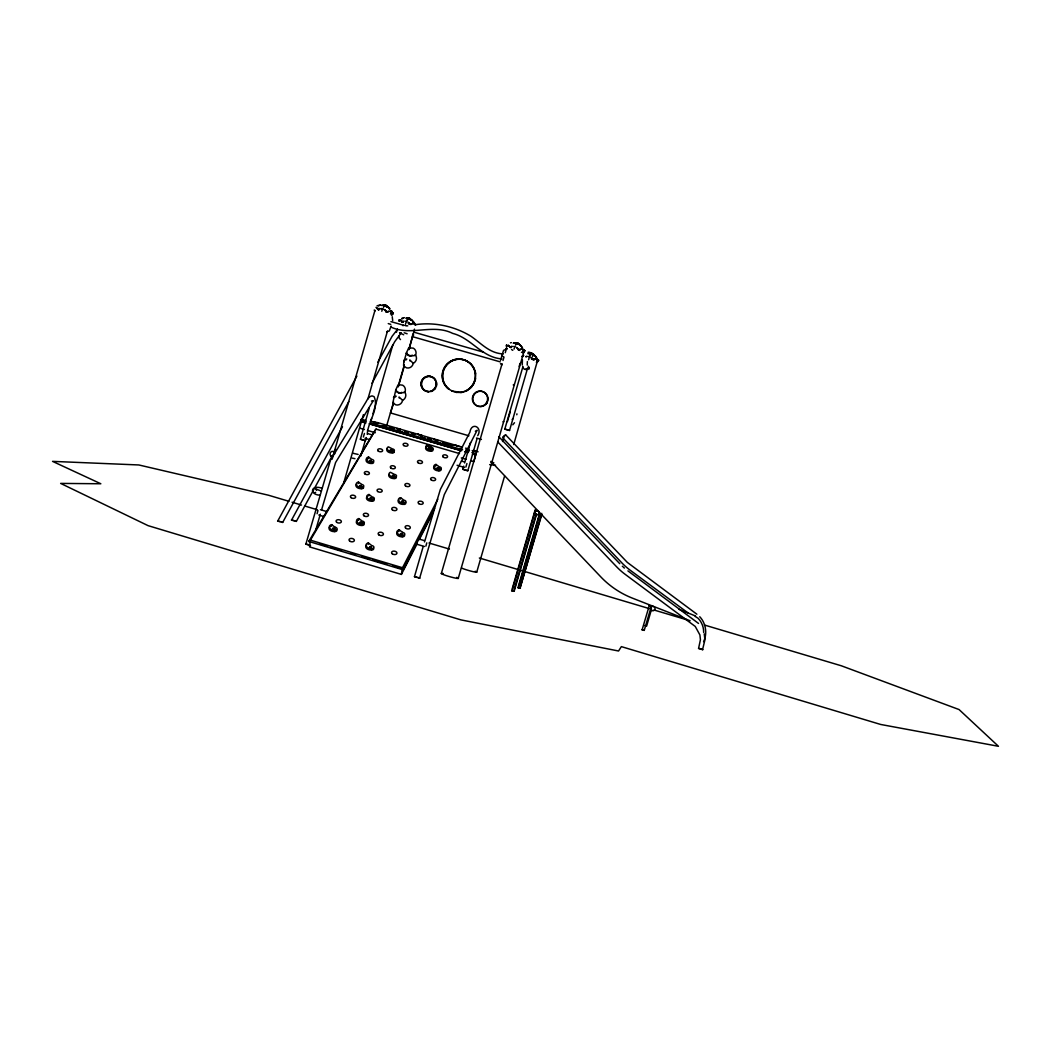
<?xml version="1.0" encoding="UTF-8"?>
<svg xmlns="http://www.w3.org/2000/svg" width="1051" height="1051" viewBox="0 0 1051 1051"><rect width="100%" height="100%" fill="white"/><g stroke="black" fill="none" stroke-linecap="round" stroke-linejoin="round"><path stroke-width="1.5" d="M415.618 325.048L415.303 324.444M528.614 359.77L529.415 356.815A10.957 1.327 -74.1 0 1 529.651 356.236M527.234 365.078L527.366 361.57M395.754 390.289L398.579 393.113L405.055 392.496A5.452 5.386 -78.1 0 1 403.19 399.984L402.441 400.904A5.452 5.386 -78.7 0 1 395.899 404.885L393.048 403.019A10.799 2.825 58.4 0 0 392.903 402.454L395.885 389.632L395.636 390.499M403.82 362.135L406.579 352.571L406.33 353.425M522.255 365.039L522.4 359.692M391.287 313.724L392.64 314.42L392.273 312.108M524.199 349.878L524.094 351.507A9.393 7.449 -71.2 0 0 523.858 350.876M406.448 353.228L407.617 354.896L411.256 355.934L415.736 355.461A5.465 5.386 -73.8 0 1 413.871 362.95L413.122 363.869A5.465 5.386 -74.4 0 1 406.566 367.876L403.729 365.998A10.825 2.982 58.7 0 0 403.584 365.42L403.794 362.201M524.922 350.535L524.331 351.612L524.475 350.509M308.731 541.423L403.124 569.826L402.52 567.737L310.4 540.148L308.718 541.541L375.654 429.294M310.268 541.186L309.533 546.875L401.39 574.411L416.984 544.024M317.1 513.716L317.967 510.471M538.138 359.652L538.007 361.137A8.736 6.976 -71.3 0 0 537.521 360.007M331.485 526.104L331.696 524.607L330.789 524.922A4.493 2.798 7.3 0 0 329.725 528.193A4.493 2.798 7.3 0 0 334.625 530.085L335.19 530.098A2.338 1.458 7.3 0 0 336.688 529.612L336.964 529.297A2.338 1.458 7.3 0 0 334.98 527.195L331.748 524.725M334.757 528.692L334.967 527.195M329.305 527.523A4.493 2.798 7.3 0 0 330.185 530.348A4.493 2.798 7.3 0 0 334.428 531.583L334.691 530.072M363.383 437.019L364.434 433.446M538.375 360.23L537.652 360.966M405.555 324.023L406.33 321.54M358.273 483.513L358.483 482.041L357.616 482.33A4.349 2.614 8.1 0 0 356.657 485.391A4.349 2.614 8.1 0 0 361.413 487.204L361.951 487.217A2.26 1.353 8.1 0 0 363.383 486.771L363.646 486.482A2.26 1.353 8.1 0 0 361.702 484.485M356.67 484.261A4.335 2.614 8.1 0 0 356.736 487.191A4.335 2.614 8.1 0 0 361.202 488.676L361.465 487.191M358.693 520.022L358.903 518.537L358.023 518.839A4.454 2.759 8 0 0 357.038 522.071A4.454 2.759 8 0 0 361.912 523.937L362.464 523.963A2.312 1.432 8.1 0 0 363.935 523.477L364.198 523.175A2.312 1.432 8.1 0 0 362.201 521.086L358.969 518.642M368.586 457.014L371.739 459.392A2.207 1.314 8.4 0 1 373.67 461.31L373.433 461.586A2.207 1.314 8.4 0 1 372.015 462.02L371.542 461.993A4.257 2.522 8.4 0 1 366.825 460.246A4.257 2.522 8.4 0 1 367.745 457.29L368.586 457.014L368.428 458.578M357.8 520.324A4.454 2.759 8 0 0 356.815 523.569A4.454 2.759 8 0 0 361.689 525.434L361.964 523.937M373.355 461.757A2.207 1.314 8.4 0 1 373.46 462.768L373.21 463.044A2.207 1.314 8.4 0 1 371.791 463.478L371.542 461.993M368.77 495.967L368.993 494.482L368.126 494.785A4.375 2.654 8.3 0 0 367.18 497.898A4.375 2.654 8.3 0 0 371.975 499.724L372.514 499.737A2.273 1.379 8.3 0 0 373.946 499.291L374.209 498.989A2.273 1.379 8.3 0 0 372.238 496.965L368.993 494.482M373.565 499.067A2.273 1.379 8.3 0 1 373.985 500.46L373.749 500.749A2.273 1.379 8.3 0 1 372.29 501.222L372.028 499.711M368.139 544.418L368.375 542.92L367.469 543.236A4.519 2.838 8.2 0 0 366.497 546.586A4.519 2.838 8.2 0 0 371.45 548.491L372.015 548.517A2.352 1.471 8.3 0 0 373.499 548.018L373.775 547.689A2.352 1.471 8.3 0 0 371.726 545.548L368.375 542.92M398.96 335.624L399.235 338.212L400.51 339.591M373.433 548.044A2.338 1.471 8.3 0 1 373.539 549.187L373.263 549.515A2.338 1.471 8.3 0 1 371.778 550.015L371.502 548.491M507.41 421.609L510.221 411.887M516.803 414.751L516.934 413.858M393.81 452.521A2.181 1.287 8.9 0 1 392.443 452.928L392.194 451.444A4.204 2.47 8.8 0 1 387.517 449.723A4.204 2.47 8.8 0 1 388.384 446.833L392.351 448.895A2.181 1.274 8.9 0 1 394.283 450.787L394.059 451.05M389.448 474.185A4.283 2.562 8.9 0 0 389.579 477.062A4.283 2.562 8.9 0 0 394.007 478.52L394.296 477.049A4.296 2.562 8.9 0 1 389.527 475.275A4.296 2.562 8.9 0 1 390.394 472.267L394.44 474.395A2.233 1.327 8.9 0 1 396.424 476.353L396.188 476.629M400.365 499.146L400.602 497.675L399.748 497.964A4.349 2.641 9.1 0 0 398.881 501.091A4.349 2.641 9.1 0 0 403.676 502.904L404.215 502.93A2.26 1.379 9.1 0 0 405.633 502.47L405.896 502.168A2.26 1.379 9.1 0 0 403.886 500.158L400.602 497.675M398.999 531.32L399.249 529.835L398.368 530.151A4.454 2.772 9.1 0 0 397.475 533.409A4.454 2.772 9.1 0 0 402.388 535.287L402.927 535.314A2.312 1.432 9.1 0 0 404.385 534.828A2.312 1.445 9.1 0 1 404.399 535.997L404.162 536.286A2.312 1.445 9.1 0 1 402.691 536.798L402.191 536.772A4.454 2.772 9 0 1 397.239 534.893A4.454 2.772 9 0 1 398.119 531.635M405.187 502.233A2.26 1.379 9.1 0 1 405.647 503.639L405.41 503.928A2.26 1.379 9.1 0 1 403.978 504.401L403.742 502.904M402.336 533.895L402.572 532.41L399.249 529.835M402.191 536.772L402.441 535.287M401.39 574.411L402.336 568.775M427.704 446.333L427.941 444.888L427.14 445.151A4.165 2.43 9.7 0 0 426.364 448.028A4.165 2.43 9.7 0 0 430.976 449.749L431.488 449.762A2.168 1.261 9.7 0 0 432.841 449.355L433.078 449.079A2.168 1.261 9.7 0 0 431.12 447.2L427.941 444.888M475.656 454.768L475.275 453.52L471.925 452.508M430.857 448.646L431.107 447.2M432.368 449.224A2.168 1.261 9.7 0 1 432.828 450.524L432.605 450.787A2.168 1.261 9.7 0 1 431.238 451.207L431.028 449.736M416.577 542.763L416.551 544.155L424.381 546.494M436.06 464.476L439.2 466.749A2.194 1.301 9.9 0 1 441.21 468.667L440.986 468.93A2.194 1.301 9.9 0 1 439.607 469.377L439.147 469.35A4.217 2.496 9.9 0 1 434.418 467.603A4.217 2.496 9.9 0 1 435.18 464.647L435.994 464.384L435.797 465.935M434.917 466.105A4.217 2.496 9.9 0 0 434.168 469.048A4.217 2.496 9.9 0 0 438.832 470.809L439.147 469.35M425.891 546.139L426.785 542.868M477.719 435.666C482.948 427.245 471.531 421.53 469.915 432.132L440.356 489.438L424.512 541.948M465.882 467.064L466.933 463.491M519.128 366.681L519.522 364.973M381.776 311.254L382.551 308.941M514.031 349.129L514.241 348.275M369.321 407.919L360.388 439.239L365.446 440.684L366.352 437.544M392.693 320.594L392.246 316.719M395.491 396.884L396.069 396.122L393.81 397.042M406.185 359.81L406.763 359.061L404.49 359.981M399.183 397.961L399.091 397.002L402.507 400.273M409.877 360.887L409.785 359.928L413.201 363.252M395.912 389.553L397.869 385.231A10.497 2.851 -22.1 0 0 398.29 384.876L398.592 384.745M406.592 352.492L408.55 348.183A10.484 2.693 -21.8 0 0 408.97 347.828L413.306 348.157A5.465 5.386 -73.4 0 1 415.907 354.24L415.526 355.185M476.97 438.924L467.826 470.73L462.782 469.285L463.701 466.145M416.735 542.106L417.142 540.713M437.058 469.258L438.556 469.206M310.544 545.6L305.867 544.129L330.421 460.299L366.05 401.876C367.351 399.249 370.543 393.902 374.077 396.647C379.516 408.537 367.482 422.647 367.259 434.418M332.129 459.195L374.997 310.281M334.468 454.334L334.914 451.378M315.799 529.914L320.319 514.215M321.672 509.525L335.584 462.519L373.289 400.654L371.45 401.062M366.024 422.844C357.944 421.976 362.135 419.191 366.05 421.543M343.874 482.396L363.396 414.633M367.929 398.881L387.451 331.118M391.103 326.099L389.33 330.934L386.689 331.748M360.782 456.068L365.301 440.395M370.714 421.582L371.62 418.456M372.974 413.752L392.851 344.794M396.463 332.247L397.37 329.121M393.508 397.869L393.823 396.792M404.201 360.808L404.517 359.731M386.308 426.877L393.586 402.099M398.053 386.61L404.307 364.933M408.773 349.457L413.24 333.968L409.062 349.576M413.582 332.287L414.488 329.134M393.442 403.729L390.473 412.938L468.917 435.797M398.355 386.702L404.149 366.602M475.341 431.225L477.115 430.24L444.297 494.587L419.612 578.221L414.462 576.684L423.185 546.533M464.608 462.992L470.52 442.55M500.499 360.362L503.534 350.377L506.464 349.103M441.315 573.57L502.102 363.646M503.009 360.519L503.915 357.379M505.268 352.689L506.635 347.986M473.843 461.573L475.433 456.265M458.236 578.431L524.029 351.362M527.707 367.797L509.538 430.476L504.808 429.097L522.978 366.431M502.562 441.525L504.099 436.231M529.218 368.152L528.784 369.413M476.72 572.204L504.585 476.064M513.729 444.547L537.468 360.795M536.614 513.992L514.202 591.122L511.64 590.741L535.012 510.274L537.376 511.338M512.599 588.928L535.458 510.221M513.716 591.358L536.181 514.018M541.725 514.832L519.982 588.297L517.972 587.693L539.294 514.32M518.892 585.906L539.715 514.267M519.982 588.297L541.764 513.335M642.135 629.746L649.255 605.678L651.357 606.309L644.237 630.377L642.135 629.746L644.237 630.377M644.565 625.503L646.615 626.12L651.554 609.186M704.262 633.898L704.919 639.888L702.554 649.689L698.573 648.401L700.426 639.757L699.9 634.935L695.237 626.435L625.319 574.45A67.08 66.922 27.8 0 1 616.569 566.739L497.675 441.854M703.566 641.675C707.428 633.976 705.996 623.204 699.743 616.727M402.967 322.105L400.273 320.016L402.467 322.46L402.007 321.882L403.991 321.146M413.647 334.743L413.253 335.886M369.545 461.915L371.069 461.862M519.706 364.369L520.087 363.344M524.909 350.522L523.937 351.967L523.713 351.297M415.303 355.159L414.606 355.172M404.622 392.194L403.912 392.233M404.845 392.22L405.213 391.274A5.452 5.386 -77.5 0 0 402.625 385.191L398.802 384.679M534.118 359.705L530.991 357.353L533.369 359.534L535.655 358.969L532.345 359.166L534.118 359.705A8.763 1.038 -74.1 0 1 534.499 358.838M409.456 348.275L409.47 348.236A10.523 5.216 -15 0 0 409.667 347.789A7.515 1.918 -17.5 0 0 409.719 347.566M514.517 347.461L514.78 346.804M509.59 346.975L512.271 346.37L510.037 347.145L510.865 347.684M335.322 449.973L335.663 449.145M514.491 422.725L512.822 424.814M411.309 323.997A8.71 1.629 -74.3 0 0 411.086 324.444L407.841 322.066M401.653 321.737L402.848 321.409M377.559 309.165L380.055 308.521L378.82 308.81M414.462 576.684L416.919 577.078M403.124 569.826L434.575 508.526M419.218 539.688L433.327 512.192M402.52 567.737L437.794 499.225M348.801 401.587L282.68 522.413L277.7 521.099L356.88 376.074M332.55 455.254L296.343 521.388L291.521 520.114L342.481 426.745M377.835 362.161L392.089 336.307L397.383 329.502M371.909 383.379L394.729 341.68L401.272 332.812L400.142 333.022M505.61 434.851L502.588 437.61L505.597 434.786L627.342 562.416L696.866 614.204M310.4 540.148L376.113 428.966M651.357 606.309L649.255 605.678M399.616 320.594L400.195 320.358M485.496 404.399L486.744 402.822M538.191 361.189L538.756 360.23L538.151 361.216M695.171 616.411L698.153 618.303A19.877 19.719 37.9 0 1 703.658 632.466M369.426 548.136L370.885 548.07M404.399 534.801L404.648 534.512A2.312 1.432 9.1 0 0 402.599 532.41M386.505 312.081L387.688 312.068L386.387 311.7M359.928 523.621L361.583 523.976M393.836 452.495L394.059 452.232A2.181 1.287 8.9 0 0 393.626 450.932M363.186 488.229L363.436 487.953A2.26 1.366 8.1 0 0 363.015 486.574M482.869 351.98L413.91 332.182L412.662 334.941L412.465 336.648L500.25 361.872M409.982 324.444L412.623 323.708L409.273 323.892L411.086 324.444M512.192 419.494L512.849 418.81M391.366 313.789L393.376 312.87L392.181 314.223L391.944 313.566M529.152 353.661L530.965 352.978L532.975 354.542M377.348 423.014L378.15 422.725L370.346 421.228M529.192 353.714L531.32 353.018L533.185 355.015M412.465 355.238L409.273 356.039L406.987 353.661M401.771 392.312L400.576 393.035L396.91 391.957L396.293 390.722M513.243 384.929L514.084 384.495M518.629 349.93L521.506 349.129L519.036 349.681M380.226 308.81A9.393 8.934 -84.5 0 0 378.977 309.519L378.426 309.94L376.1 307.326L378.872 309.9M530.151 353.727L531.425 353.07L533.619 354.226M527.195 368.559L524.383 369.335L522.781 367.298M408.103 318.361L409.351 318.098L411.939 320.253L408.379 318.177M305.867 544.129L308.495 544.589M377.979 309.283L378.767 308.836M522.597 356.079L523.753 355.422L521.743 356.486L522.964 356.552M516.054 343.217L517.276 342.876L518.432 343.9M514.596 343.388L517.407 342.941L520.35 345.293M315.668 492.328L314.906 492.617M530.505 353.425L532.134 353.478L532.844 356.184M291.429 520.035L293.82 520.481M401.745 319.005L403.058 318.387M277.595 521.02L280.091 521.48M511.64 590.741L514.202 591.122M517.972 587.693L520.455 588.074M377.046 305.815L380.607 304.803M378.452 305.933L379.188 305.631M402.861 325.639L403.676 325.311M515.069 343.112L516.908 342.757L518.104 343.979M384.889 305.394L388.673 307.509L385.914 305.302L383.825 305.184M525.815 369.729L526.709 369.387M408.97 347.828L410.035 347.461M698.573 648.401L700.741 648.848M383.287 305.407L385.809 305.289L387.53 307.339M509.945 347.08L508.027 345.109L510.589 347.264M401.916 318.243L404.425 317.638M381.658 305.513L385.494 305.21L386.308 306.682M392.509 476.629L393.31 476.615M390.446 451.089L391.695 451.339M379.923 305.342L380.659 305.105M386.821 311.819L389.343 311.293L386.781 311.845L384.18 309.493L386.821 311.871L385.94 311.897M386.755 311.845L385.73 311.477M516.383 343.007L518.169 343.23L520.363 345.24M510.471 342.836L511.364 342.613M382.275 305.25L385.165 305.224M405.962 318.046L408.957 318.019L406.671 317.875M414.698 324.785C433.997 321.79 454.177 326.086 470.861 336.189C481.2 343.322 489.621 353.464 503.363 353.924M503.744 421.687L502.982 421.753M360.388 439.239L365.446 440.684M394.243 477.062L394.769 477.075A2.233 1.327 8.9 0 0 396.174 476.642M402.086 502.378L403.295 502.969M392.141 451.457L392.667 451.483A2.181 1.274 8.9 0 0 394.046 451.063M359.902 486.692L361.071 487.152M408.182 323.498L410.284 324.26L409.47 324.273M518.537 349.549L519.654 350.43L516.475 347.382L519.036 349.733L518.09 349.747M532.476 359.547L533.369 359.534M333.167 451.326C329.738 450.708 328.727 455.937 332.155 456.673L330.986 456.029M322.04 488.281C310.899 484.169 308.889 494.377 319.609 495.192M456.489 392.365L461.047 392.509A16.711 16.54 -72.8 0 0 463.885 391.931M406.001 325.784L407.762 325.849M334.481 531.57L334.98 531.596A2.338 1.458 7.3 0 0 336.478 531.11L336.767 530.794A2.338 1.458 7.3 0 0 336.859 530.046M361.754 525.421L362.24 525.447A2.312 1.432 8 0 0 363.712 524.975L363.988 524.659A2.312 1.432 8 0 0 363.107 522.925M361.255 488.662L361.741 488.689A2.26 1.366 8.1 0 0 363.173 488.255M394.059 478.52L394.532 478.547A2.22 1.327 8.9 0 0 395.938 478.113L396.188 477.824A2.22 1.327 8.9 0 0 395.754 476.458M438.884 470.795L439.357 470.822A2.194 1.301 9.9 0 0 440.711 470.401L440.947 470.112A2.194 1.301 9.9 0 0 440.803 469.101M410.179 324.22L408.97 322.854M489.661 464.647L495.546 465.265M490.856 462.322L493.799 462.663M475.617 454.899L472.49 453.993M462.466 447.214L378.097 422.725M501.708 356.197L503.718 356.709M352.243 458.118L354.949 458.67M359.639 428.125L364.408 429.517M352.86 453.244L358.128 454.439M462.795 469.272L465.015 469.85M467.813 470.743L465.606 470.165M360.979 419.415L365.656 420.321M361.321 421.477L364.75 422.449M386.164 426.128L387.53 425.313M436.454 441.998L441 443.325L438.871 442.773M454.321 444.941L458.748 446.215M448.567 443.995L453.086 445.296L448.554 443.995M458.735 446.228L456.778 445.703M420.82 437.032L422.922 437.61M417.523 434.194L419.546 434.733M421.937 435.482L419.94 434.93M513.676 346.41L515.108 346.751M405.279 321.172L406.579 321.488M528.39 356.447L529.717 356.775M475.052 453.415L476.011 453.638M402.257 322L402.94 322.184M536.719 358.995L537.573 359.232M436.782 442.09L438.385 442.537M413.752 323.747L414.659 323.997L413.752 323.761A10.878 8.25 -72 0 0 413.634 323.156M469.482 450.511L467.945 450.078M522.662 349.155L523.595 349.418M466.289 449.513L467.393 449.828M501.918 358.89C481.884 357.576 471.387 338.12 452.679 333.39C432.723 323.366 410.836 336.425 391.051 327.111M473.357 450.905L475.328 451.431L472.201 450.577M429.412 438.727C423.238 437.058 436.047 440.605 429.846 438.937M406.29 432.355C399.827 430.608 413.188 434.313 406.671 432.552M384.259 426.299C377.848 424.512 389.763 428.046 385.454 426.653M423.356 437.82L425.458 438.398L420.794 437.045M461.744 448.961L459.681 448.396L461.665 449.027M398.565 428.966C392.246 427.258 405.239 430.857 398.92 429.15M413.056 433.564C406.895 431.895 419.651 435.442 413.45 433.774M390.919 321.619L404.254 325.442M452.088 391.077L460.574 392.338A16.75 16.566 -72.8 0 0 474.198 369.545A16.75 16.566 -72.8 0 0 448.935 362.306A16.75 16.566 -72.8 0 0 448.383 388.844L452.587 391.261M452.337 391.169L456.725 392.457M504.808 429.097L506.727 429.649M509.538 430.476L507.62 429.925M404.201 332.773L407.131 333.771M476.51 438.031L481.424 439.436M388.253 323.577L390.788 324.378M465.593 448.133L468.707 449.04M473.397 450.419L478.074 451.785M370.727 422.909L462.585 449.775M465.698 450.682L468.812 451.588M371.003 424.276L460.18 450.353M464.87 451.733L467.997 452.639L464.66 451.694M472.7 454.019L475.827 454.925M369.151 423.763L461.534 450.787M376.481 429.281L459.497 453.572M367.456 430.424L375.352 432.723M461.323 457.908L466.079 459.287M470.717 460.653L473.896 461.586M367.916 433.656L372.304 434.943M461.494 461.074L464.45 461.941M364.986 438.267L369.361 439.554M457.067 465.278L464.437 467.445M456.2 445.532L454.308 444.954M535.012 510.274L537.087 510.878M320.424 509.682L326.611 511.522M418.153 538.769L424.42 540.634M288.92 501.301L268.465 495.218L138.824 464.962L52.55 461.376L100.83 483.762L60.643 483.407L148.073 525.645L460.969 619.893L618.553 651.003L621.364 646.628L880.699 724.467L998.45 746.289L959.064 709.556L841.325 665.782L704.406 625.017M292.073 502.247L301.519 505.058M304.659 505.991L317.257 509.735M428.992 543.012L449.447 549.095M479.348 558.002L649.321 608.608M654.037 610.014L687.091 619.854M318.821 515.029L323.472 516.422M319.622 543.998L327.426 546.336M330.553 547.269L341.47 550.54M350.837 553.351L355.527 554.744M361.767 556.623L369.571 558.948M372.685 559.894L386.729 564.098M392.982 565.963L400.786 568.302M466.237 449.578L469.088 450.327M531.267 358.785L533.264 359.389M360.716 419.848L362.845 420.558M417.654 434.247L421.963 435.469M701.293 649.019L702.856 649.689M295.055 520.849L296.343 521.388M281.366 521.861L282.68 522.413M418.298 577.498L419.848 578.155M538.007 361.137L537.284 360.887L537.941 361.019A1.603 1.471 -79.3 0 1 536.404 362.49M690.139 620.786L632.242 598.072A87.916 87.732 26.5 0 1 600.765 576.841L490.962 461.35M321.33 491.119L315.76 488.912L316.561 490.331M361.675 484.485L358.483 482.041M679.064 609.344L695.512 615.991M501.892 364.868L500.46 363.699M399.551 332.786L403.676 334.783M334.087 451.838L334.625 452.364M519.036 349.733L517.933 349.326M528.338 366.221L529.244 367.916M511.548 349.497L512.757 350.338M409.995 318.637L409.036 318.033L409.732 319.018M687.932 612.851L630.166 570.207A63.743 63.599 25.8 0 1 621.864 562.876L503.429 438.543M627.933 570.903L698.534 623.44M374.957 310.978L374.182 310.111M623.69 567.474L624.373 568.065M506.24 348.341L507.173 348.945L506.556 348.183M534.131 354.752C521.086 351.441 533.474 350.824 532.568 356.118M622.337 566.239L623.007 566.857M427.757 446.439L428.939 447.555M386.952 306.288L385.546 305.224L386.282 306.275M498.818 436.69L619.748 563.678M518.708 344.413L517.184 342.889L513.216 343.151L516.777 342.744L518.169 344.413M409.614 318.624L409.023 318.033L410.823 320.029M392.259 312.094L392.64 313.842M410.77 320.056L410.573 319.478A10.878 8.25 -72 0 1 412.99 321.829M377.808 308.692A9.354 1.931 -74.4 0 1 378.045 308.258M385.178 305.775A11.692 2.378 -74.4 0 1 385.77 306.419M383.457 307.326A11.692 2.378 -74.4 0 1 383.746 306.905M384.285 306.248A11.692 2.378 -74.4 0 1 384.981 305.788M388.515 307.418A11.706 11.141 -84.6 0 0 385.362 305.828A11.692 8.763 -71.9 0 1 386.663 306.314M389.212 307.969A11.706 11.141 -84.6 0 1 389.868 308.587M391.524 310.715A11.706 11.141 -84.6 0 1 391.97 311.516M387.267 306.656A11.692 8.763 -71.9 0 1 389.776 309.283M390.46 310.715A11.692 8.763 -71.9 0 1 390.736 311.49M385.257 310.268A9.38 7.015 -72 0 1 385.52 310.846M390.959 312.725A1.721 1.287 -71.7 0 1 390.473 313.947M392.509 312.791A1.721 1.629 -84.9 0 1 392.627 314.091M392.181 314.853A1.721 1.629 -84.9 0 1 391.445 315.274M407.88 319.005A10.878 2.063 -74.3 0 1 409.089 318.873M406.606 320.975A10.878 2.063 -74.3 0 1 406.882 320.476M407.144 320.016A10.878 2.063 -74.3 0 1 407.394 319.622M408.826 318.584A10.891 10.3 -82.8 0 1 409.601 318.86M410.35 319.202A10.891 10.3 -82.8 0 1 411.742 320.056M412.399 320.568A10.891 10.3 -82.8 0 1 413.004 321.133M413.555 321.751A10.891 10.3 -82.8 0 1 414.068 322.407M414.528 323.117A10.891 10.3 -82.8 0 1 414.935 323.853M408.195 318.453A10.878 8.25 -72 0 1 410.061 319.044M412.662 322.118A8.71 1.629 -74.3 0 1 412.82 322.053M405.055 325.39A3.481 3.429 -71.4 0 1 405.949 325.521M403.439 504.375A4.349 2.641 9.1 0 1 398.946 502.89A4.349 2.641 9.1 0 1 398.802 499.908M371.752 501.196A4.375 2.654 8.3 0 1 367.259 499.711A4.375 2.654 8.3 0 1 367.167 496.729M371.266 463.465A4.257 2.522 8.3 0 1 366.615 461.704A4.257 2.522 8.3 0 1 367.522 458.748M430.726 451.194A4.165 2.43 9.7 0 1 426.417 449.775A4.165 2.43 9.7 0 1 426.22 447.017M371.213 549.988A4.519 2.838 8.2 0 1 366.576 548.425A4.519 2.838 8.2 0 1 366.484 545.246M329.817 526.906A4.493 2.798 7.3 0 1 330.579 526.42M391.918 452.915A4.204 2.47 8.8 0 1 387.583 451.483A4.204 2.47 8.8 0 1 387.464 448.711M506.674 346.41A9.446 7.475 -71.2 0 1 507.213 345.976M517.775 343.769A11.784 10.852 -79.8 0 1 518.563 344.137M520.718 345.608A11.784 10.852 -79.8 0 1 521.349 346.213M521.927 346.869A11.784 10.852 -79.8 0 1 522.465 347.579M522.872 349.707A1.734 1.379 -70.9 0 1 522.925 350.981M522.754 351.402A1.734 1.379 -70.9 0 1 521.467 352.335M517.67 343.703A11.771 9.328 -71.2 0 1 519.01 344.347M519.628 344.767A11.771 9.328 -71.2 0 1 520.206 345.254M520.757 345.792A11.771 9.328 -71.2 0 1 521.257 346.396M521.703 347.04A11.771 9.328 -71.2 0 1 522.452 348.498M515.542 345.122A11.784 1.524 -74.1 0 1 515.778 344.689M516.002 344.308A11.784 1.524 -74.1 0 1 516.724 343.48M523.884 350.403A1.721 1.59 -80.1 0 1 523.989 351.717M523.543 352.479A1.721 1.59 -80.1 0 1 522.82 352.913M533.869 354.883A10.957 8.736 -71.3 0 0 532.042 353.885A10.957 10.063 -79.1 0 1 533.553 354.686M534.407 355.343A10.957 8.736 -71.3 0 1 534.92 355.842M535.379 356.407A10.957 8.736 -71.3 0 1 536.181 357.668M536.509 358.365A10.957 8.736 -71.3 0 1 536.785 359.1L536.903 359.495A1.616 1.287 -71 0 1 537.008 359.862M527.891 353.648A10.957 8.736 -71.3 0 1 531.386 353.688M534.223 355.133A10.957 10.063 -79.1 0 1 534.841 355.645M535.432 356.21A10.957 10.063 -79.1 0 1 535.971 356.828M536.47 357.485A10.957 10.063 -79.1 0 1 536.916 358.181M529.888 355.711A10.957 1.327 -74.1 0 1 530.111 355.251M530.321 354.831A10.957 1.327 -74.1 0 1 530.873 353.951M536.798 361.071A1.616 1.287 -71 0 1 536.562 361.413M448.632 388.936A16.724 16.553 -72.8 0 1 449.171 362.424A16.724 16.553 -72.8 0 1 474.421 369.637M474.894 371.016A16.724 16.553 -72.8 0 1 465.015 391.366M463.649 391.839A16.724 16.553 -72.8 0 1 460.811 392.43M428.663 391.681A7.712 7.62 -75.6 0 1 422.318 380.015A7.712 7.62 -75.6 0 1 435.521 380.239M436.244 382.104A7.712 7.62 -75.6 0 1 430.634 391.445M448.882 389.028A16.711 16.54 -72.8 0 1 449.421 362.542A16.711 16.54 -72.8 0 1 474.645 369.742M475.118 371.121A16.711 16.54 -72.8 0 1 475.683 373.972M475.604 378.334A16.711 16.54 -72.8 0 1 474.921 381.185M474.395 382.538A16.711 16.54 -72.8 0 1 473.003 385.1M472.162 386.282A16.711 16.54 -72.8 0 1 469.035 389.317M467.84 390.144A16.711 16.54 -72.8 0 1 465.251 391.445M428.926 391.76A7.699 7.607 -75.6 0 1 422.594 380.107A7.699 7.607 -75.6 0 1 435.784 380.331M436.493 382.196A7.699 7.607 -75.6 0 1 436.415 386.19M435.613 388.029A7.699 7.607 -75.6 0 1 434.365 389.606M432.762 390.801A7.699 7.607 -75.6 0 1 430.897 391.537M475.197 571.258A8.25 0.67 16.1 0 1 472.74 571.573A8.25 0.67 16.1 0 1 461.494 568M456.673 577.38A8.868 0.762 16 0 1 455.425 578.103A8.868 0.762 16 0 1 443.89 574.792A8.868 0.762 16 0 1 443.18 573.518M399.078 320.003L399.17 321.33L399.091 320.003M506.503 345.043L506.464 346.436L506.516 345.03M438.911 468.01L437.347 467.682L438.911 468.01M429.268 448.12L430.805 448.449L429.268 448.12M402.231 533.816L400.536 533.606L402.231 533.816M401.916 501.156L403.531 501.498L401.916 501.156M371.331 546.993L369.65 546.638L371.331 546.993M394.099 475.696L392.47 475.486L394.099 475.696M392.01 450.143L390.42 449.933L392.01 450.143M371.857 498.319L370.188 498.095L371.857 498.319M361.794 522.478L360.112 522.268L361.794 522.478M371.371 460.666L369.755 460.456L371.371 460.666M361.308 485.812L359.652 485.601L361.308 485.812M334.546 528.6L332.878 528.259L334.546 528.6M486.534 402.743L485.273 404.32A7.738 7.672 -74.1 0 1 472.714 401.272A7.738 7.672 -74.1 0 1 480.819 391.077A7.738 7.672 -74.1 0 1 486.534 402.743M486.955 402.901L485.707 404.477A7.725 7.646 -74.1 0 1 473.16 401.429A7.725 7.646 -74.1 0 1 481.253 391.248A7.725 7.646 -74.1 0 1 486.955 402.901M406.474 318.466L408.957 318.006L406.474 318.466M527.077 356.42L525.868 356.67L527.077 356.42M401.784 431.869L397.028 430.503L401.784 431.869M394.033 428.414L389.435 427.1L394.033 428.414M378.11 423.382L373.565 422.082L378.11 423.382M447.161 444.35L442.537 443.01L447.174 444.337M433.787 439.292L438.07 440.553L433.787 439.292M382.827 308.876L381.421 308.547L382.827 308.889M391.563 311.608L390.565 311.332L391.563 311.621M538.401 511.246L537.954 510.891A2.194 2.194 83.7 0 0 534.67 512.336A2.194 2.194 83.7 0 0 537.153 514.937A2.194 2.194 83.7 0 0 538.743 511.706L538.401 511.246M377.716 491.5A2.601 1.563 8.5 0 0 382.091 491.342A2.601 1.563 8.5 0 0 379.109 489.03A2.601 1.563 8.5 0 0 377.716 491.5M378.281 451.089A2.522 1.485 8.6 0 0 382.525 450.971A2.522 1.485 8.6 0 0 379.634 448.764A2.522 1.485 8.6 0 0 378.281 451.089M390.959 468.089A2.549 1.511 8.9 0 0 395.242 467.958A2.549 1.511 8.9 0 0 392.299 465.711A2.549 1.511 8.9 0 0 390.959 468.089M403.729 445.532A2.496 1.458 9.2 0 0 407.919 445.427A2.496 1.458 9.2 0 0 405.016 443.246A2.496 1.458 9.2 0 0 403.729 445.532M443.325 457.146A2.496 1.471 10.1 0 0 447.49 457.014A2.496 1.471 10.1 0 0 444.534 454.82A2.496 1.471 10.1 0 0 443.325 457.146M431.278 479.952A2.549 1.524 9.8 0 0 435.534 479.821A2.549 1.524 9.8 0 0 432.539 477.548A2.549 1.524 9.8 0 0 431.278 479.952M336.701 522.294A2.68 1.655 7.5 0 0 341.233 522.111A2.68 1.655 7.5 0 0 338.212 519.693A2.68 1.655 7.5 0 0 336.701 522.294M418.153 462.808A2.522 1.485 9.5 0 0 422.384 462.676A2.522 1.485 9.5 0 0 419.428 460.456A2.522 1.485 9.5 0 0 418.153 462.808M405.778 528.233A2.654 1.642 9.2 0 0 410.218 528.049A2.654 1.642 9.2 0 0 407.144 525.645A2.654 1.642 9.2 0 0 405.778 528.233M392.273 553.798A2.706 1.708 8.9 0 0 396.818 553.601A2.706 1.708 8.9 0 0 393.691 551.105A2.706 1.708 8.9 0 0 392.273 553.798M392.43 509.919A2.627 1.603 8.9 0 0 396.831 509.748A2.627 1.603 8.9 0 0 393.797 507.383A2.627 1.603 8.9 0 0 392.43 509.919M418.771 503.639A2.601 1.577 9.5 0 0 423.106 503.482A2.601 1.577 9.5 0 0 420.072 501.143A2.601 1.577 9.5 0 0 418.771 503.639M364.947 473.935A2.575 1.537 8.2 0 0 369.282 473.804A2.575 1.537 8.2 0 0 366.339 471.531A2.575 1.537 8.2 0 0 364.947 473.935M363.974 515.805A2.654 1.629 8.2 0 0 368.428 515.634A2.654 1.629 8.2 0 0 365.406 513.243A2.654 1.629 8.2 0 0 363.974 515.805M405.528 485.917A2.575 1.55 9.2 0 0 409.851 485.772A2.575 1.55 9.2 0 0 406.855 483.486A2.575 1.55 9.2 0 0 405.528 485.917M378.82 534.854A2.68 1.668 8.5 0 0 383.313 534.657A2.68 1.668 8.5 0 0 380.239 532.213A2.68 1.668 8.5 0 0 378.82 534.854M349.681 541.068A2.706 1.695 7.8 0 0 354.24 540.871A2.706 1.695 7.8 0 0 351.179 538.401A2.706 1.695 7.8 0 0 349.681 541.068M351.087 497.662A2.627 1.59 7.9 0 0 355.514 497.504A2.627 1.59 7.9 0 0 352.545 495.152A2.627 1.59 7.9 0 0 351.087 497.662M650.661 609.081A2.22 2.207 43.1 0 0 654.353 610.171A2.22 2.207 43.1 0 0 653.433 606.44A2.22 2.207 43.1 0 0 650.661 609.081M433.84 389.422A7.712 7.62 -75.6 0 0 430.7 376.468A7.712 7.62 -75.6 0 0 421.149 385.756A7.712 7.62 -75.6 0 0 433.84 389.422"/></g></svg>
